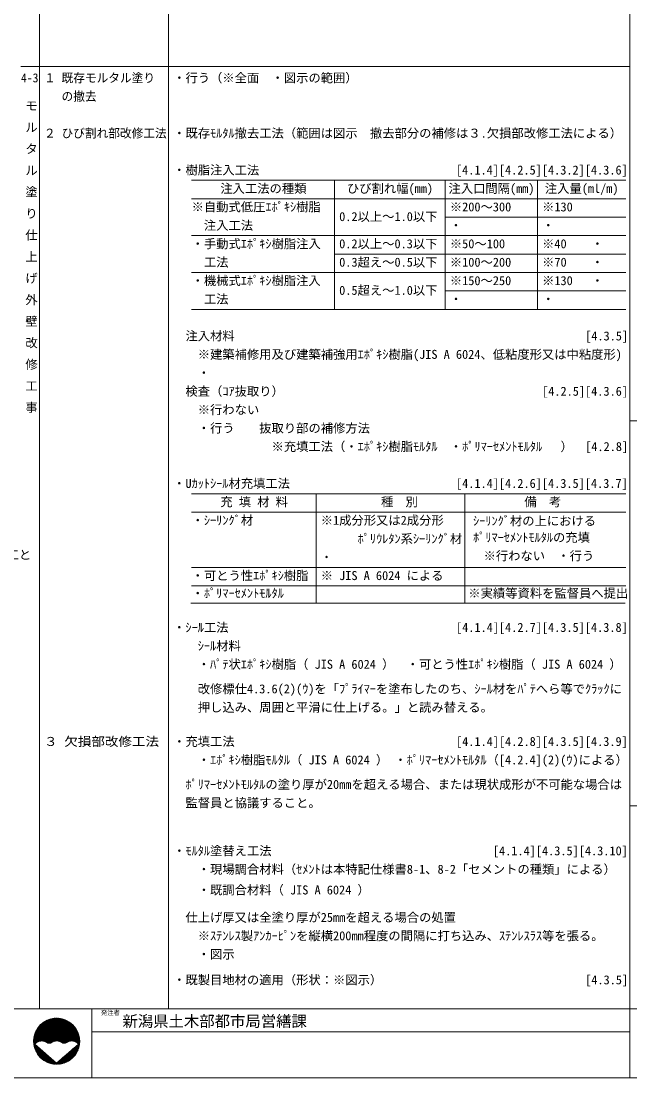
# Model space of a CAD drawing. Units: millimetres on the paper. Extents: x -395 to 397, y -284 to 286.
# Drawn here: x -196.6 to 1.4, y -283.7 to 60.3 of the extents above; entities that cross this region are included whole.
import ezdxf
from ezdxf.enums import TextEntityAlignment as Align

# ---------------------------------------------------------------- set-up
doc = ezdxf.new("R2010")
doc.units = ezdxf.units.MM
doc.layers.add('0-0', color=4, linetype='Continuous', lineweight=9)
doc.layers.add('E-0', color=5, linetype='Continuous', lineweight=9)
doc.layers.add('0-1_文字', color=7, linetype='Continuous')
doc.styles.add('@ＭＳ ゴシック', font='')
doc.styles.add('ＭＳ ゴシック', font='')
doc.styles.get('@ＭＳ ゴシック').set_extended_font_data('@MS Gothic')
doc.styles.get('ＭＳ ゴシック').set_extended_font_data('MS Gothic')

msp = doc.modelspace()

# ---------------------------------------------------------------- linework, layer by layer
at = {"layer": '0-0'}
for p, q in [((-190.631, 286.235), (-190.631, -261.265)), ((-148.631, 286.235), (-148.631, -261.265)), ((-196.631, 45.521), (1.369, 45.521)), ((-141.131, 8.466), (0.086, 8.466)), ((-94.631, -33.534), (-94.631, 8.466)), ((-58.631, -33.534), (-58.631, 8.466)), ((-28.631, -33.534), (-28.631, 8.466)), ((-141.131, 2.466), (0.086, 2.466)), ((-58.631, -3.534), (0.086, -3.534)), ((-141.131, -9.534), (0.086, -9.534)), ((-94.631, -15.534), (0.086, -15.534)), ((-141.131, -21.534), (0.086, -21.534)), ((-58.631, -27.534), (0.086, -27.534)), ((-141.131, -33.534), (0.086, -33.534)), ((1.369, -69.773), (199.369, -69.773)), ((-141.131, -93.534), (0.086, -93.534)), ((-100.631, -129.177), (-100.631, -93.534)), ((-52.251, -129.177), (-52.251, -93.534)), ((-141.131, -99.534), (0.086, -99.534)), ((-141.131, -117.534), (0.086, -117.534)), ((-141.131, -123.534), (0.086, -123.534)), ((-141.331, -129.177), (-0.114, -129.177)), ((1.369, -195.139), (199.369, -195.139))]:
    msp.add_line(p, q, dxfattribs=at)
at = {"layer": 'E-0', "color": 7}
for p, q in [((1.369, 286.235), (1.369, -261.265)), ((-394.631, -261.265), (397.369, -261.265)), ((-394.631, -261.265), (397.369, -261.265)), ((-394.631, -261.265), (397.369, -261.265)), ((-173.631, -283.681), (-173.631, -261.265)), ((1.369, -261.265), (1.369, -283.681)), ((-173.631, -268.665), (-3.131, -268.665)), ((-3.132, -268.665), (1.369, -268.665)), ((397.369, -283.681), (-394.631, -283.681)), ((397.369, -283.681), (-394.631, -283.681)), ((397.369, -283.681), (-394.631, -283.681))]:
    msp.add_line(p, q, dxfattribs=at)
at = {"layer": 'E-0'}
for p, q in [((-192.531, -271.774), (-185.022, -264.265)), ((-192.53, -271.631), (-185.165, -264.266)), ((-192.529, -271.914), (-184.882, -264.266)), ((-192.526, -271.486), (-185.31, -264.27)), ((-192.525, -272.051), (-184.745, -264.27)), ((-192.519, -272.186), (-184.61, -264.277)), ((-192.519, -271.337), (-185.458, -264.277)), ((-192.51, -272.319), (-184.477, -264.285)), ((-192.508, -271.186), (-185.61, -264.287)), ((-192.499, -272.45), (-184.346, -264.296)), ((-192.495, -271.031), (-185.765, -264.301)), ((-192.487, -272.578), (-184.218, -264.309)), ((-192.477, -270.872), (-185.924, -264.318)), ((-192.472, -272.705), (-184.091, -264.324)), ((-192.456, -270.709), (-186.087, -264.34)), ((-192.455, -272.829), (-183.967, -264.341)), ((-192.436, -272.952), (-183.844, -264.36)), ((-192.43, -270.542), (-186.254, -264.365)), ((-192.4, -270.37), (-186.426, -264.396)), ((-192.364, -270.193), (-186.603, -264.432)), ((-192.322, -270.01), (-186.786, -264.473)), ((-192.274, -269.82), (-186.976, -264.522)), ((-192.218, -269.623), (-187.173, -264.577)), ((-192.154, -269.417), (-187.379, -264.642)), ((-192.079, -269.2), (-187.596, -264.717)), ((-191.991, -268.971), (-187.825, -264.805)), ((-191.429, -272.087), (-183.723, -264.38)), ((-191.131, -271.93), (-183.603, -264.402)), ((-190.894, -271.834), (-183.486, -264.426)), ((-190.689, -271.77), (-183.37, -264.451)), ((-190.503, -271.726), (-183.255, -264.478)), ((-190.332, -271.697), (-183.142, -264.507)), ((-190.173, -271.678), (-183.031, -264.537)), ((-190.022, -271.669), (-182.921, -264.568)), ((-189.879, -271.668), (-182.812, -264.601)), ((-189.743, -271.673), (-182.705, -264.635)), ((-189.612, -271.684), (-182.599, -264.67)), ((-189.487, -271.7), (-182.494, -264.707)), ((-189.366, -271.721), (-182.391, -264.745)), ((-189.25, -271.745), (-182.289, -264.784)), ((-189.137, -271.774), (-182.188, -264.825)), ((-191.888, -268.727), (-188.069, -264.908)), ((-191.764, -268.461), (-188.334, -265.032)), ((-191.612, -268.168), (-188.628, -265.184)), ((-191.416, -267.83), (-188.965, -265.38)), ((-191.137, -267.41), (-189.386, -265.659)), ((-190.479, -266.611), (-190.185, -266.317)), ((-189.028, -271.807), (-182.088, -264.866)), ((-188.923, -271.843), (-181.989, -264.909)), ((-188.821, -271.882), (-181.892, -264.953)), ((-188.722, -271.925), (-181.796, -264.999)), ((-188.626, -271.97), (-181.701, -265.045)), ((-188.532, -272.018), (-181.607, -265.092)), ((-188.442, -272.069), (-181.514, -265.141)), ((-188.354, -272.122), (-181.422, -265.19)), ((-188.269, -272.179), (-181.331, -265.241)), ((-188.183, -272.234), (-181.241, -265.293)), ((-188.09, -272.283), (-181.153, -265.345)), ((-187.992, -272.326), (-181.065, -265.399)), ((-187.888, -272.363), (-180.978, -265.454)), ((-187.776, -272.393), (-180.893, -265.51)), ((-187.655, -272.413), (-180.808, -265.567)), ((-187.524, -272.424), (-180.725, -265.624)), ((-187.381, -272.422), (-180.642, -265.683)), ((-187.219, -272.401), (-180.56, -265.743)), ((-187.027, -272.351), (-180.48, -265.804)), ((-186.768, -272.233), (-180.4, -265.865)), ((-186.402, -272.009), (-180.321, -265.928)), ((-186.136, -271.884), (-180.243, -265.992)), ((-185.914, -271.804), (-180.167, -266.056)), ((-185.718, -271.749), (-180.091, -266.122)), ((-185.539, -271.712), (-180.016, -266.188)), ((-185.374, -271.688), (-179.942, -266.256)), ((-185.218, -271.674), (-179.869, -266.324)), ((-185.071, -271.668), (-179.797, -266.393)), ((-184.931, -271.669), (-179.725, -266.464)), ((-184.797, -271.677), (-179.655, -266.535)), ((-184.669, -271.69), (-179.586, -266.607)), ((-184.545, -271.708), (-179.518, -266.68)), ((-184.427, -271.731), (-179.45, -266.754)), ((-184.312, -271.757), (-179.384, -266.829)), ((-184.201, -271.788), (-179.318, -266.905)), ((-184.093, -271.822), (-179.254, -266.982)), ((-183.989, -271.859), (-179.19, -267.06)), ((-183.889, -271.9), (-179.128, -267.139)), ((-183.791, -271.943), (-179.066, -267.218)), ((-183.696, -271.99), (-179.005, -267.299)), ((-183.604, -272.039), (-178.946, -267.381)), ((-183.514, -272.091), (-178.887, -267.464)), ((-183.428, -272.146), (-178.829, -267.547)), ((-183.343, -272.203), (-178.772, -267.632)), ((-183.254, -272.255), (-178.717, -267.718)), ((-183.16, -272.302), (-178.662, -267.804)), ((-183.059, -272.343), (-178.608, -267.892)), ((-182.951, -272.377), (-178.555, -267.981)), ((-182.836, -272.403), (-178.504, -268.071)), ((-182.711, -272.419), (-178.453, -268.161)), ((-182.575, -272.425), (-178.404, -268.253)), ((-182.425, -272.416), (-178.355, -268.346)), ((-182.252, -272.385), (-178.308, -268.44)), ((-182.041, -272.315), (-178.262, -268.536)), ((-181.707, -272.122), (-178.217, -268.632)), ((-181.392, -271.949), (-178.173, -268.729)), ((-181.148, -271.847), (-178.13, -268.828)), ((-180.939, -271.779), (-178.088, -268.928)), ((-180.751, -271.732), (-178.048, -269.029)), ((-180.578, -271.7), (-178.009, -269.131)), ((-180.417, -271.681), (-177.971, -269.234)), ((-180.265, -271.67), (-177.934, -269.339)), ((-180.121, -271.668), (-177.899, -269.445)), ((-179.984, -271.672), (-177.865, -269.553)), ((-179.852, -271.682), (-177.832, -269.661)), ((-179.726, -271.697), (-177.801, -269.771)), ((-179.605, -271.717), (-177.771, -269.883)), ((-179.488, -271.741), (-177.742, -269.996)), ((-179.374, -271.77), (-177.715, -270.111)), ((-179.265, -271.802), (-177.69, -270.227)), ((-179.159, -271.837), (-177.667, -270.345)), ((-179.056, -271.876), (-177.644, -270.464)), ((-178.957, -271.918), (-177.624, -270.585)), ((-178.86, -271.963), (-177.606, -270.708)), ((-178.767, -272.01), (-177.589, -270.833)), ((-178.676, -272.061), (-177.574, -270.959)), ((-178.587, -272.114), (-177.561, -271.088)), ((-178.502, -272.17), (-177.551, -271.219)), ((-178.419, -272.228), (-177.542, -271.352)), ((-178.338, -272.289), (-177.536, -271.487)), ((-178.26, -272.352), (-177.532, -271.624)), ((-192.416, -273.073), (-192.068, -272.725)), ((-192.394, -273.192), (-191.992, -272.791)), ((-192.37, -273.31), (-191.917, -272.857)), ((-192.345, -273.426), (-191.841, -272.923)), ((-192.318, -273.54), (-191.765, -272.988)), ((-192.289, -273.653), (-191.69, -273.054)), ((-192.259, -273.765), (-191.614, -273.12)), ((-192.228, -273.875), (-191.539, -273.186)), ((-192.195, -273.984), (-191.463, -273.251)), ((-192.161, -274.091), (-191.387, -273.317)), ((-192.126, -274.197), (-191.312, -273.383)), ((-192.089, -274.302), (-191.236, -273.449)), ((-192.051, -274.405), (-191.16, -273.515)), ((-192.011, -274.507), (-191.085, -273.58)), ((-191.971, -274.608), (-191.009, -273.646)), ((-191.929, -274.708), (-190.933, -273.712)), ((-191.886, -274.806), (-190.858, -273.778)), ((-191.842, -274.904), (-190.782, -273.843)), ((-191.797, -275), (-190.706, -273.909)), ((-191.751, -275.095), (-190.631, -273.975)), ((-191.704, -275.189), (-190.555, -274.041)), ((-191.655, -275.282), (-190.48, -274.107)), ((-191.605, -275.374), (-190.404, -274.172)), ((-191.555, -275.465), (-190.328, -274.238)), ((-191.503, -275.554), (-190.253, -274.304)), ((-191.45, -275.643), (-190.177, -274.37)), ((-191.397, -275.731), (-190.101, -274.435)), ((-191.342, -275.817), (-190.026, -274.501)), ((-191.286, -275.903), (-189.95, -274.567)), ((-191.229, -275.988), (-189.874, -274.633)), ((-191.171, -276.071), (-189.799, -274.699)), ((-191.113, -276.154), (-189.723, -274.764)), ((-191.053, -276.235), (-189.647, -274.83)), ((-190.992, -276.316), (-189.572, -274.896)), ((-190.93, -276.396), (-189.496, -274.962)), ((-190.868, -276.475), (-189.421, -275.028)), ((-190.804, -276.552), (-189.345, -275.093)), ((-190.739, -276.629), (-189.269, -275.159)), ((-184.889, -279.264), (-180.729, -275.104)), ((-184.743, -279.259), (-179.644, -274.161)), ((-184.594, -279.252), (-178.559, -273.217)), ((-184.443, -279.242), (-177.554, -272.353)), ((-184.287, -279.228), (-177.568, -272.508)), ((-184.128, -279.211), (-177.585, -272.667)), ((-183.965, -279.189), (-177.607, -272.83)), ((-183.798, -279.163), (-177.633, -272.998)), ((-183.626, -279.132), (-177.664, -273.17)), ((-183.448, -279.096), (-177.7, -273.347)), ((-183.265, -279.054), (-177.742, -273.531)), ((-183.075, -279.005), (-177.79, -273.721)), ((-182.877, -278.949), (-177.847, -273.919)), ((-182.67, -278.884), (-177.912, -274.125)), ((-182.453, -278.808), (-177.988, -274.343)), ((-182.223, -278.72), (-178.076, -274.572)), ((-181.978, -278.615), (-178.18, -274.818)), ((-181.711, -278.49), (-178.305, -275.085)), ((-178.184, -272.418), (-177.531, -271.764)), ((-178.111, -272.486), (-177.532, -271.907)), ((-178.04, -272.557), (-177.536, -272.053)), ((-177.972, -272.63), (-177.543, -272.201)), ((-190.674, -276.705), (-189.194, -275.225)), ((-190.607, -276.78), (-189.118, -275.291)), ((-190.54, -276.854), (-189.042, -275.356)), ((-190.472, -276.927), (-188.967, -275.422)), ((-190.402, -276.999), (-188.891, -275.488)), ((-190.332, -277.07), (-188.815, -275.554)), ((-190.261, -277.141), (-188.74, -275.62)), ((-190.189, -277.21), (-188.664, -275.685)), ((-190.116, -277.278), (-188.588, -275.751)), ((-190.042, -277.346), (-188.513, -275.817)), ((-189.967, -277.412), (-188.437, -275.883)), ((-189.891, -277.477), (-188.362, -275.948)), ((-189.814, -277.542), (-188.286, -276.014)), ((-189.736, -277.606), (-188.21, -276.08)), ((-189.657, -277.668), (-188.135, -276.146)), ((-189.577, -277.73), (-188.059, -276.212)), ((-189.497, -277.79), (-187.983, -276.277)), ((-189.415, -277.85), (-187.908, -276.343)), ((-189.332, -277.909), (-187.832, -276.409)), ((-189.248, -277.967), (-187.756, -276.475)), ((-189.164, -278.023), (-187.681, -276.54)), ((-189.078, -278.079), (-187.605, -276.606)), ((-188.991, -278.134), (-187.53, -276.672)), ((-188.904, -278.188), (-187.454, -276.738)), ((-188.815, -278.24), (-187.378, -276.804)), ((-188.725, -278.292), (-187.303, -276.869)), ((-188.634, -278.343), (-187.227, -276.935)), ((-188.542, -278.392), (-187.151, -277.001)), ((-188.449, -278.441), (-187.076, -277.067)), ((-188.355, -278.488), (-187, -277.132)), ((-188.26, -278.534), (-186.924, -277.198)), ((-188.164, -278.579), (-186.849, -277.264)), ((-188.066, -278.623), (-186.773, -277.33)), ((-187.968, -278.666), (-186.697, -277.396)), ((-187.868, -278.708), (-186.622, -277.461)), ((-187.767, -278.748), (-186.546, -277.527)), ((-187.665, -278.787), (-186.471, -277.593)), ((-187.561, -278.825), (-186.395, -277.659)), ((-187.457, -278.862), (-186.319, -277.724)), ((-187.351, -278.897), (-186.244, -277.79)), ((-187.243, -278.931), (-186.168, -277.856)), ((-187.134, -278.964), (-186.092, -277.922)), ((-187.024, -278.995), (-186.017, -277.988)), ((-186.913, -279.025), (-185.941, -278.053)), ((-186.8, -279.053), (-185.865, -278.119)), ((-186.685, -279.08), (-185.79, -278.185)), ((-186.569, -279.106), (-185.714, -278.251)), ((-186.451, -279.129), (-185.638, -278.316)), ((-186.332, -279.151), (-185.563, -278.382)), ((-186.211, -279.172), (-185.487, -278.448)), ((-186.088, -279.19), (-185.412, -278.514)), ((-185.963, -279.207), (-185.336, -278.58)), ((-185.309, -279.26), (-183.983, -277.934)), ((-185.171, -279.264), (-182.899, -276.991)), ((-185.031, -279.265), (-181.814, -276.047)), ((-181.415, -278.336), (-178.46, -275.38)), ((-181.075, -278.137), (-178.659, -275.721)), ((-180.647, -277.85), (-178.945, -276.149)), ((-185.836, -279.222), (-185.26, -278.645)), ((-185.708, -279.234), (-185.185, -278.711)), ((-185.577, -279.245), (-185.109, -278.777)), ((-185.444, -279.254), (-185.033, -278.843))]:
    msp.add_line(p, q, dxfattribs=at)
msp.add_lwpolyline([(-192.128, -272.673), (-185.031, -278.845), (-177.934, -272.673)], dxfattribs=at)
msp.add_circle((-185.031, -271.765), 7.5, dxfattribs=at)
for centre, radius, start, end in [((-189.921, -274.592), 2.925, 54.9904, 138.98872), ((-185.031, -274.592), 2.925, 54.9904, 123.80286), ((-180.141, -274.592), 2.925, 41.01126, 123.80286), ((-187.476, -271.023), 1.403, 236.8522, 305.66466), ((-182.586, -271.023), 1.403, 236.8522, 305.66466)]:
    msp.add_arc(centre, radius, start, end, dxfattribs=at)

# ---------------------------------------------------------------- texts
at = {"layer": '0-1_文字', "style": 'ＭＳ ゴシック'}
for s, width, p in [('4-3', 0.95, (-196.631, 39.466)), ('１ 既存モルタル塗り', 0.95, (-189.131, 39.466)), ('\u3000 の撤去', 0.95, (-189.131, 33.466)), ('２ ひび割れ部改修工法', 0.95, (-189.131, 21.466)), ('・', 0.95, (-99.131, -116.534)), ('３ 欠損部改修工法', 1.1, (-189.131, -176.534))]:
    msp.add_text(s, height=2.933, dxfattribs=dict(at, width=width)).set_placement(p, align=Align.BOTTOM_LEFT)
for s, p in [('・行う（※全面\u3000・図示の範囲）', (-147.131, 39.466)), ('・既存ﾓﾙﾀﾙ撤去工法（範囲は図示\u3000撤去部分の補修は３.欠損部改修工法による）', (-147.131, 21.466)), ('・樹脂注入工法\u3000\u3000\u3000\u3000\u3000\u3000\u3000\u3000\u3000\u3000\u3000\u3000\u3000\u3000    [4.1.4][4.2.5][4.3.2][4.3.6]', (-147.131, 9.466)), ('注入工法の種類', (-131.781, 3.466)), ('ひび割れ幅(mm)', (-90.581, 3.466)), ('注入口間隔(mm)', (-57.581, 3.466)), ('注入量(ml/m)', (-26.222, 3.466)), ('※自動式低圧ｴﾎﾟｷｼ樹脂', (-141.131, -2.534)), ('※200～300', (-57.131, -2.534)), ('※130', (-27.131, -2.534)), ('0.2以上～1.0以下', (-93.131, -5.687)), ('\u3000注入工法', (-141.131, -8.534)), ('・\u3000', (-57.131, -8.534)), ('・\u3000', (-27.131, -8.534)), ('・手動式ｴﾎﾟｷｼ樹脂注入', (-141.131, -14.534)), ('0.2以上～0.3以下', (-93.131, -14.534)), ('※50～100', (-57.131, -14.534)), ('※40\u3000\u3000・\u3000', (-27.131, -14.534)), ('\u3000工法', (-141.131, -20.534)), ('0.3超え～0.5以下', (-93.131, -20.534)), ('※100～200', (-57.131, -20.534)), ('※70\u3000\u3000・\u3000', (-27.131, -20.534)), ('・機械式ｴﾎﾟｷｼ樹脂注入', (-141.131, -26.534)), ('※150～250', (-57.131, -26.534)), ('※130\u3000 ・\u3000', (-27.131, -26.534)), ('0.5超え～1.0以下', (-93.131, -29.687)), ('\u3000工法', (-141.131, -32.534)), ('・\u3000', (-57.131, -32.534)), ('・\u3000', (-27.131, -32.534)), ('\u3000注入材料\u3000\u3000\u3000\u3000\u3000\u3000\u3000\u3000\u3000\u3000\u3000\u3000\u3000\u3000\u3000 \u3000\u3000\u3000\u3000\u3000\u3000\u3000\u3000\u3000\u3000\u3000\u3000\u3000[4.3.5]', (-147.131, -44.534)), ('\u3000\u3000※建築補修用及び建築補強用ｴﾎﾟｷｼ樹脂(JIS A 6024、低粘度形又は中粘度形)', (-147.131, -50.534)), ('\u3000\u3000・\u3000', (-147.131, -56.534)), ('\u3000検査（ｺｱ抜取り）\u3000\u3000\u3000\u3000\u3000\u3000\u3000\u3000\u3000\u3000\u3000\u3000\u3000 \u3000\u3000\u3000\u3000\u3000\u3000\u3000 [4.2.5][4.3.6]', (-147.131, -62.534)), ('\u3000\u3000※行わない', (-147.131, -68.534)), ('\u3000\u3000・行う\u3000\u3000抜取り部の補修方法', (-147.131, -74.534)), ('\u3000\u3000\u3000\u3000\u3000\u3000\u3000\u3000※充填工法（・ｴﾎﾟｷｼ樹脂ﾓﾙﾀﾙ\u3000・ﾎﾟﾘﾏｰｾﾒﾝﾄﾓﾙﾀﾙ\u3000 ）\u3000[4.2.8]', (-147.131, -80.534)), ('・Uｶｯﾄｼｰﾙ材充填工法\u3000\u3000\u3000\u3000\u3000\u3000\u3000\u3000\u3000\u3000\u3000\u3000\u3000 [4.1.4][4.2.6][4.3.5][4.3.7]', (-147.131, -92.534)), ('充 填 材 料', (-131.781, -98.534)), ('種\u3000別', (-79.531, -98.534)), ('備\u3000考', (-32.892, -98.534)), ('・ｼｰﾘﾝｸﾞ材', (-141.131, -104.534)), ('※1成分形又は2成分形', (-99.131, -104.534)), ('ｼｰﾘﾝｸﾞ材の上における', (-49.58, -104.728)), ('\u3000\u3000\u3000ﾎﾟﾘｳﾚﾀﾝ系ｼｰﾘﾝｸﾞ材', (-99.131, -110.534)), ('ﾎﾟﾘﾏｰｾﾒﾝﾄﾓﾙﾀﾙの充填', (-49.58, -110.102)), ('\u3000は、以下のいずれかの施工業者（元請業者又は一次下請業者に限る）による施工と', (-345.331, -115.765)), ('※行わない\u3000・行う', (-46.16, -116.102)), ('・可とう性ｴﾎﾟｷｼ樹脂  ※ JIS A 6024 による', (-141.131, -122.534)), ('・ﾎﾟﾘﾏｰｾﾒﾝﾄﾓﾙﾀﾙ\u3000\u3000\u3000\u3000\u3000\u3000\u3000\u3000\u3000\u3000\u3000\u3000\u3000\u3000\u3000※実績等資料を監督員へ提出', (-141.131, -128.276)), ('・ｼｰﾙ工法\u3000\u3000\u3000\u3000\u3000\u3000\u3000\u3000\u3000\u3000\u3000\u3000 \u3000\u3000\u3000\u3000\u3000\u3000[4.1.4][4.2.7][4.3.5][4.3.8]', (-147.131, -139.404)), ('\u3000\u3000ｼｰﾙ材料', (-147.131, -145.404)), ('\u3000\u3000・ﾊﾟﾃ状ｴﾎﾟｷｼ樹脂（ JIS A 6024 ）  ・可とう性ｴﾎﾟｷｼ樹脂（ JIS A 6024 ）', (-147.131, -151.404)), ('\u3000\u3000改修標仕4.3.6(2)(ｳ)を「ﾌﾟﾗｲﾏｰを塗布したのち、ｼｰﾙ材をﾊﾟﾃへら等でｸﾗｯｸに', (-147.131, -159.412)), ('\u3000\u3000押し込み、周囲と平滑に仕上げる。」と読み替える。', (-147.131, -165.412)), ('・充填工法\u3000\u3000\u3000\u3000\u3000\u3000\u3000\u3000\u3000\u3000\u3000\u3000\u3000\u3000\u3000\u3000\u3000\u3000[4.1.4][4.2.8][4.3.5][4.3.9]', (-147.131, -176.534)), ('\u3000\u3000・ｴﾎﾟｷｼ樹脂ﾓﾙﾀﾙ（ JIS A 6024 ） ・ﾎﾟﾘﾏｰｾﾒﾝﾄﾓﾙﾀﾙ（[4.2.4](2)(ｳ)による）', (-147.131, -182.534)), ('\u3000ﾎﾟﾘﾏｰｾﾒﾝﾄﾓﾙﾀﾙの塗り厚が20㎜を超える場合、または現状成形が不可能な場合は', (-147.131, -190.506)), ('\u3000監督員と協議すること。', (-147.131, -196.506)), ('・ﾓﾙﾀﾙ塗替え工法\u3000\u3000\u3000\u3000\u3000\u3000\u3000\u3000\u3000\u3000\u3000\u3000\u3000\u3000\u3000\u3000\u3000  [4.1.4][4.3.5][4.3.10]', (-147.131, -212.123)), ('\u3000\u3000・現場調合材料（ｾﾒﾝﾄは本特記仕様書8-1、8-2「セメントの種類」による）', (-147.131, -218.123)), ('\u3000\u3000・既調合材料（ JIS A 6024 ）', (-147.131, -224.861)), ('\u3000仕上げ厚又は全塗り厚が25mmを超える場合の処置', (-147.131, -233.781)), ('\u3000\u3000※ｽﾃﾝﾚｽ製ｱﾝｶｰﾋﾟﾝを縦横200mm程度の間隔に打ち込み、ｽﾃﾝﾚｽﾗｽ等を張る。', (-147.131, -239.781)), ('\u3000\u3000・図示', (-147.131, -245.781)), ('・既製目地材の適用（形状：※図示）\u3000\u3000\u3000\u3000\u3000\u3000\u3000\u3000\u3000\u3000\u3000\u3000\u3000\u3000\u3000\u3000 [4.3.5]', (-147.131, -254.123))]:
    msp.add_text(s, height=2.933, dxfattribs=at).set_placement(p, align=Align.BOTTOM_LEFT)
at = {"layer": '0-1_文字', "insert": (-195.131, 39.466), "char_height": 2.933, "attachment_point": 7, "rotation": 270, "style": '@ＭＳ ゴシック'}
msp.add_mtext('\\T1.17;\u3000モ\\~ル\\~タ\\~ル\\~塗\\~り\\~仕\\~上\\~げ\\~外\\~壁\\~改\\~修\\~工\\~事', dxfattribs=at)
at = {"layer": 'E-0', "color": 7, "style": 'ＭＳ ゴシック'}
for s, height, p in [('発注者', 1.466, (-170.631, -263.665)), ('新潟県土木部都市局営繕課', 3.666, (-163.631, -268.165))]:
    msp.add_text(s, height=height, dxfattribs=at).set_placement(p, align=Align.BOTTOM_LEFT)

doc.saveas('drawing.dxf')
